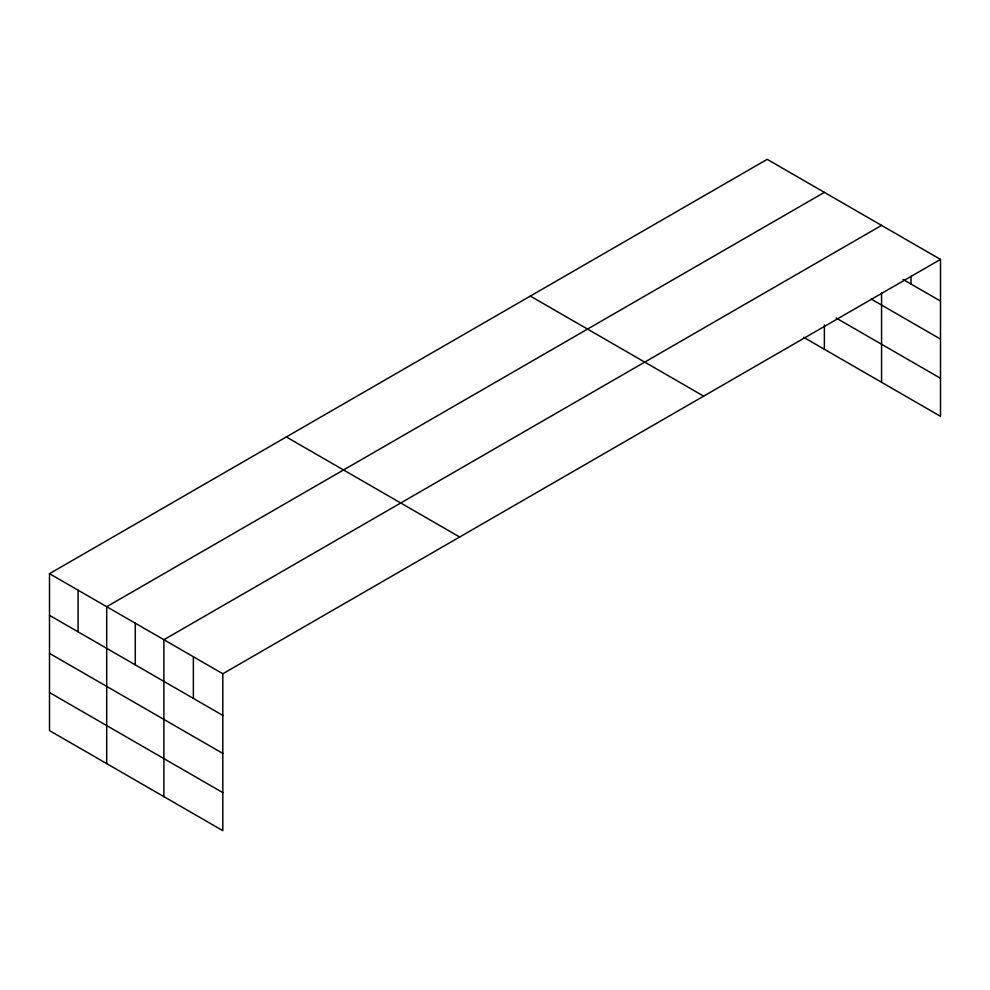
<?xml version="1.0" encoding="UTF-8"?>
<svg xmlns="http://www.w3.org/2000/svg" width="990" height="990" viewBox="0 0 990 990"><rect width="100%" height="100%" fill="white"/><g stroke="black" fill="none" stroke-linecap="round" stroke-linejoin="round"><path stroke-width="1.49" d="M940.5 259.405L767.176 159.34L49.5 573.68L49.5 730.595L222.824 830.66L222.824 673.745L940.5 259.405L940.5 416.32L803.571 337.268M881.57 292.904L881.57 382.289M824.373 192.357L106.697 606.709L106.697 763.612M881.57 225.386L163.894 639.726L163.894 796.641M903.004 279.415L940.5 301.059M871.175 299.067L940.5 339.1M836.067 317.988L940.5 378.279M530.343 296.072L703.667 396.136M286.333 436.949L459.657 537.013M49.5 573.68L222.824 673.745M49.5 615.335L222.824 715.411M49.5 653.375L222.824 753.44M49.5 692.554L222.824 792.631M911.035 276.334L911.035 284.056M824.373 324.93L824.373 349.272M193.359 656.741L193.359 698.396M135.296 623.217L135.296 664.872M78.099 590.189L78.099 631.855"/></g></svg>
